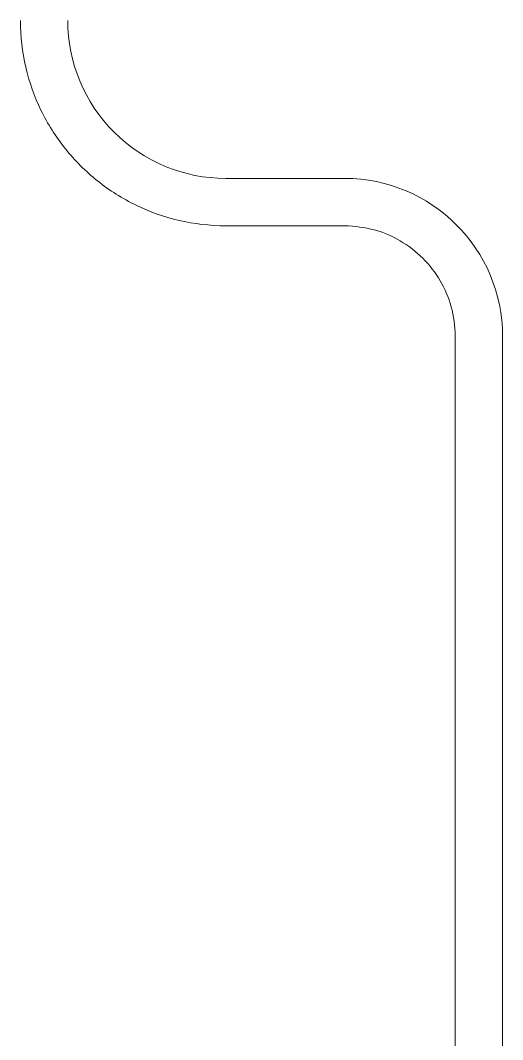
# Model space of a CAD drawing. Header units: millimetres. Extents: x 35 to 332, y 141 to 455.
# Drawn here: x 235.46 to 243.09, y 256.81 to 272.94 of the extents above; entities that cross this region are included whole.
import ezdxf

# ---------------------------------------------------------------- set-up
doc = ezdxf.new("R2010")
doc.units = ezdxf.units.MM

# ---------------------------------------------------------------- blocks, each defined once
blk = doc.blocks.new('DFSADVS')
at = {"color": 0, "linetype": 'Continuous', "lineweight": 18}
for p, q in [((714.7454, -179.7292), (719.7454, -179.7292)), ((714.7454, -179.8793), (719.7454, -179.8793)), ((714.2454, -180.6053), (714.2454, -180.2293)), ((714.3954, -180.6053), (714.3954, -180.2293))]:
    blk.add_line(p, q, dxfattribs=at)
for centre, start, end in [((714.7454, -180.2293), 90, 180), ((713.7454, -180.6053), 270, 0)]:
    blk.add_arc(centre, 0.5, start, end, dxfattribs=at)
for points in [[(714.7454, -179.8793), (714.7121, -179.8799), (714.6493, -179.8884), (714.568, -179.9233), (714.4951, -179.9789), (714.4395, -180.0518), (714.4046, -180.1331), (714.3961, -180.1959), (714.3954, -180.2293)], [(714.3954, -180.6053), (714.3949, -180.6566), (714.3836, -180.7553), (714.3352, -180.8909), (714.2573, -181.0147), (714.1548, -181.1171), (714.0311, -181.195), (713.8955, -181.2434), (713.7968, -181.2547), (713.7454, -181.2553)]]:
    blk.add_open_spline(points, degree=3, dxfattribs=at)

msp = doc.modelspace()

# ---------------------------------------------------------------- block references
at = {"xscale": 5, "yscale": 5, "zscale": 5, "rotation": 270}
msp.add_blockref('DFSADVS', (1141.736, 3841.662), dxfattribs=at)

doc.saveas('drawing.dxf')
